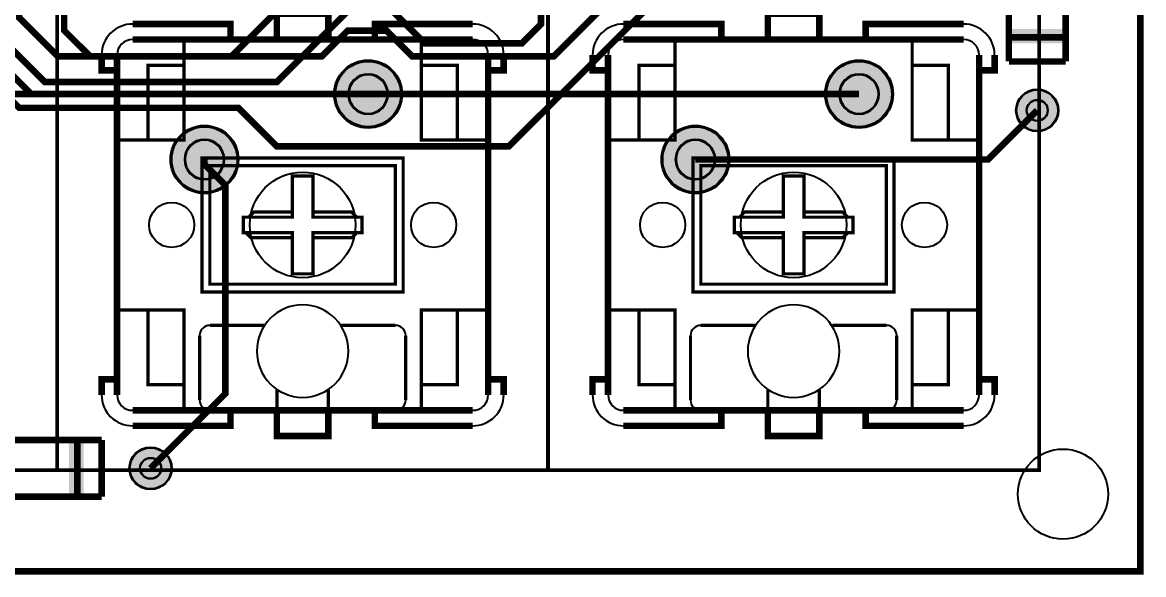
# Model space of a CAD drawing. Header units: millimetres. Extents: x -33 to 33, y -33 to 69.
# Drawn here: x -10.87 to 32.63, y -32.63 to -11.18 of the extents above; entities that cross this region are included whole.
import ezdxf

# ---------------------------------------------------------------- set-up
doc = ezdxf.new("R2010")
doc.units = ezdxf.units.MM
for name, color, linetype, true_color in [('BoardOutLine', 7, 'Continuous', 0xff00ff), ('BottomLayer', 7, 'Continuous', 0x0000ff), ('BottomSolderMaskLayer', 7, 'Continuous', 0xaa00ff), ('Document', 7, 'Continuous', 0xffffff), ('Multi-Layer', 7, 'Continuous', 0xc0c0c0), ('TopLayer', 7, 'Continuous', 0xff0000), ('TopSilkLayer', 7, 'Continuous', 0xffcc00), ('TopSolderMaskLayer', 7, 'Continuous', 0x800080)]:
    doc.layers.add(name, color=color, linetype=linetype, true_color=true_color)

msp = doc.modelspace()

# ---------------------------------------------------------------- hatches: boundary and pattern name
at = {"layer": 'BottomSolderMaskLayer'}
for points in [[(1.2192024384048497, -13.967995935991894, 1), (3.8608077216154157, -13.967995935991894, 1)], [(20.267208534417236, -13.967995935991894, 1), (22.908813817627802, -13.967995935991894, 1)], [(27.674726949453895, -14.60020320040644, 1), (29.3255270510541, -14.60020320040644, 1)], [(-5.130810261620482, -16.508001016002027, 1), (-2.4892049784099157, -16.508001016002027, 1)], [(13.91719583439179, -16.508001016002027, 1), (16.558801117602357, -16.508001016002027, 1)], [(-6.7253238506476585, -28.500127000253997, 1), (-5.074523749047454, -28.500127000253997, 1)]]:
    msp.add_hatch(color=256, dxfattribs=at).paths.add_polyline_path(points)
at = {"layer": 'Document'}
for points in [[(27.380010160020447, -11.439928879857803), (27.380010160020447, -11.99992379984758), (29.61998983997978, -11.99992379984758), (29.61998983997978, -11.439928879857803)], [(-9.060071120142197, -29.619989839979667), (-8.50007620015242, -29.619989839979667), (-8.50007620015242, -27.38001016002022), (-9.060071120142197, -27.38001016002022)]]:
    msp.add_hatch(color=256, dxfattribs=at).paths.add_polyline_path(points)
at = {"layer": 'Multi-Layer'}
for points in [[(1.2700025400050525, -13.967995935991894, 1), (3.8100076200152126, -13.967995935991894, 1)], [(20.31800863601744, -13.967995935991894, 1), (22.8580137160276, -13.967995935991894, 1)], [(27.700127000253996, -14.60020320040644, 1), (29.300127000253998, -14.60020320040644, 1)], [(-5.080010160020279, -16.508001016002027, 1), (-2.540005080010119, -16.508001016002027, 1)], [(13.967995935991993, -16.508001016002027, 1), (16.508001016002154, -16.508001016002027, 1)], [(-6.699923799847556, -28.500127000253997, 1), (-5.099923799847557, -28.500127000253997, 1)]]:
    msp.add_hatch(color=256, dxfattribs=at).paths.add_polyline_path(points)
at = {"layer": 'TopSolderMaskLayer'}
for points in [[(1.2192024384048497, -13.967995935991894, 1), (3.8608077216154157, -13.967995935991894, 1)], [(20.267208534417236, -13.967995935991894, 1), (22.908813817627802, -13.967995935991894, 1)], [(27.674726949453895, -14.60020320040644, 1), (29.3255270510541, -14.60020320040644, 1)], [(-5.130810261620482, -16.508001016002027, 1), (-2.4892049784099157, -16.508001016002027, 1)], [(13.91719583439179, -16.508001016002027, 1), (16.558801117602357, -16.508001016002027, 1)], [(-6.7253238506476585, -28.500127000253997, 1), (-5.074523749047454, -28.500127000253997, 1)]]:
    msp.add_hatch(color=256, dxfattribs=at).paths.add_polyline_path(points)

# ---------------------------------------------------------------- linework, layer by layer
at = {"layer": 'BoardOutLine', "const_width": 0.25400050800101603}
msp.add_lwpolyline([(-32.4993649987299, 65.00127000253997), (-32.4993649987299, 67.50063500126998), (32.499364998730016, 67.50063500126998), (32.499364998730016, -32.4993649987299), (-32.4993649987299, -32.4993649987299), (-32.4993649987299, 54.99872999746003), (-32.4993649987299, 65.00127000253997)], close=True, dxfattribs=at)
at = {"layer": 'BottomLayer', "const_width": 0.25400050800101603}
for points in [[(2.5400050800101326, -13.967995935991894), (-10.532004064008106, -13.967995935991894), (-13, -11.5), (-13, -2.5), (-12.5, -1.9999999999998863), (-12.5, 26.5), (-10, 29), (-10, 43.000000000000114), (4.5, 57.5)], [(7.5, 57), (-5, 44.5), (-5, 29.500000000000114), (-12, 22.5), (-12, -11.5), (-10, -13.5), (-1, -13.5), (4, -8.5), (4, -6.499999999999886), (3, -5.5), (-0.7374904749808593, -5.5), (-2.4892049784100436, -7.251714503429071)], [(8, 55.5), (0, 47.500000000000114), (0, 33), (-10.999999999999886, 22), (-10.999999999999886, -10.999999999999886), (-9.5, -12.5), (-2.759080518161113, -12.5), (2.4892049784100436, -7.251714503429071)], [(11, -4), (12.5, -4), (14, -5.5), (14, -10), (8, -16), (-1, -16), (-2.5, -14.5), (-10.999999999999886, -14.5), (-13.5, -12), (-13.5, -4.5), (-16, -1.9999999999998863), (-16, 1), (-13, 4), (-13, 15), (-16, 18), (-16, 20), (-13, 23), (-13, 27), (-14.5, 28.5), (-14.5, 32.5)], [(11, -4), (12.5, -4), (14, -5.5), (14, -10), (8, -16), (-1, -16), (-2.5, -14.5), (-10.999999999999886, -14.5), (-13.5, -12), (-13.5, -4.5), (-16, -1.9999999999998863), (-16, 1), (-13, 4), (-13, 15), (-16, 18), (-16, 20), (-13, 23)]]:
    msp.add_lwpolyline(points, dxfattribs=at)
at = {"layer": 'BottomSolderMaskLayer'}
for points in [[(2.5401371602742984, -13.187929895859813), (2.539872999745967, -13.187929895859813)], [(21.588143256286685, -13.187929895859813), (21.587879095758126, -13.187929895859813)], [(2.5401371602742984, -14.748061976123974), (2.539872999745967, -14.748061976123974)], [(21.588143256286685, -14.748061976123974), (21.587879095758126, -14.748061976123974)], [(-3.809875539751033, -15.727934975869946), (-3.8101397002793647, -15.727934975869946)], [(15.238130556261012, -15.727934975869946), (15.237866395732908, -15.727934975869946)], [(-3.809875539751033, -17.288067056134107), (-3.8101397002793647, -17.288067056134107)], [(15.238130556261012, -17.288067056134107), (15.237866395732908, -17.288067056134107)]]:
    msp.add_lwpolyline(points, close=True, dxfattribs=at)
for centre, radius in [((2.5400050800101326, -13.967995935991894), 1.320802641605283), ((21.58801117602252, -13.967995935991894), 1.320802641605283), ((28.500127000253997, -14.60020320040644), 0.8254000508001016), ((28.5, -14.600000000000023), 0.4127000254000508), ((-3.810007620015199, -16.508001016002027), 1.320802641605283), ((15.237998475997074, -16.508001016002027), 1.320802641605283), ((-5.899923799847556, -28.500127000253997), 0.8254000508001016), ((-5.900000000000091, -28.5), 0.4127000254000508)]:
    msp.add_circle(centre, radius, dxfattribs=at)
for centre, start, end in [((2.539872999745967, -13.967995935991894), 90, 270), ((2.5401371602742984, -13.967995935991894), 270, 90), ((21.587879095758126, -13.967995935991894), 90, 270), ((21.588143256286685, -13.967995935991894), 270, 90), ((-3.8101397002793647, -16.508001016002027), 90, 270), ((-3.809875539751033, -16.508001016002027), 270, 90), ((15.237866395732908, -16.508001016002027), 90, 270), ((15.238130556261012, -16.508001016002027), 270, 90)]:
    msp.add_arc(centre, 0.7800660401320801, start, end, dxfattribs=at)
at = {"layer": 'Document'}
for points, const_width in [([(-28.572999745999482, -9.523012446024836), (-9.52296164592326, -9.523012446024836), (-9.52296164592326, -28.573050546101058), (-28.572999745999482, -28.573050546101058), (-28.572999745999482, -9.523012446024836)], 0.15011430022860048), ([(-9.52499364998721, -9.523012446024836), (9.525044450088899, -9.523012446024836), (9.525044450088899, -28.573050546101058), (-9.52499364998721, -28.573050546101058), (-9.52499364998721, -9.523012446024836)], 0.15011430022860048), ([(9.52301244602495, -9.523012446024836), (28.573050546101285, -9.523012446024836), (28.573050546101285, -28.573050546101058), (9.52301244602495, -28.573050546101058), (9.52301244602495, -9.523012446024836)], 0.15011430022860048), ([(-3.8999237998475564, -16.448056896113712), (3.8999237998475564, -16.448056896113712), (3.8999237998475564, -21.647955295910606), (-3.8999237998475564, -21.647955295910606), (-3.8999237998475564, -16.448056896113712)], 0.12700025400050802), ([(15.148082296164603, -16.448056896113712), (22.947929895859716, -16.448056896113712), (22.947929895859716, -21.647955295910606), (15.148082296164603, -21.647955295910606), (15.148082296164603, -16.448056896113712)], 0.12700025400050802), ([(-3.599949199898333, -21.347980695961382), (-3.599949199898333, -16.748031496062936), (3.5999491998984468, -16.748031496062936), (3.5999491998984468, -21.347980695961382), (-3.599949199898333, -21.347980695961382)], 0.12700025400050802), ([(15.448056896113712, -21.347980695961382), (15.448056896113712, -16.748031496062936), (22.647955295910606, -16.748031496062936), (22.647955295910606, -21.347980695961382), (15.448056896113712, -21.347980695961382)], 0.12700025400050802), ([(-2.2999745999491097, -18.74803149606305), (-2.1000762001524436, -18.74803149606305), (-0.40005080010155325, -18.74803149606305), (-0.40005080010155325, -18.547879095758162), (-0.40005080010155325, -17.148082296164603), (0.40005080010155325, -17.148082296164603), (0.40005080010155325, -18.547879095758162), (0.40005080010155325, -18.74803149606305), (2.1000762001524436, -18.74803149606305), (2.2999745999492234, -18.74803149606305), (2.2999745999492234, -19.347980695961382), (2.1000762001524436, -19.347980695961382), (0.40005080010155325, -19.347980695961382), (0.40005080010155325, -19.548133096266156), (0.40005080010155325, -20.94792989585983), (-0.40005080010155325, -20.94792989585983), (-0.40005080010155325, -19.548133096266156), (-0.40005080010155325, -19.347980695961382), (-2.19989839979678, -19.347980695961382), (-2.2999745999491097, -19.347980695961382), (-2.2999745999491097, -18.74803149606305)], 0.12700025400050802), ([(16.74803149606305, -18.74803149606305), (16.947929895859943, -18.74803149606305), (18.647955295910606, -18.74803149606305), (18.647955295910606, -18.547879095758162), (18.647955295910606, -17.148082296164603), (19.448056896113712, -17.148082296164603), (19.448056896113712, -18.547879095758162), (19.448056896113712, -18.74803149606305), (21.148082296164603, -18.74803149606305), (21.34798069596127, -18.74803149606305), (21.34798069596127, -19.347980695961382), (21.148082296164603, -19.347980695961382), (19.448056896113712, -19.347980695961382), (19.448056896113712, -19.548133096266156), (19.448056896113712, -20.94792989585983), (18.647955295910606, -20.94792989585983), (18.647955295910606, -19.548133096266156), (18.647955295910606, -19.347980695961382), (16.848107696215493, -19.347980695961382), (16.74803149606305, -19.347980695961382), (16.74803149606305, -18.74803149606305)], 0.12700025400050802)]:
    msp.add_lwpolyline(points, close=True, dxfattribs=dict(at, const_width=const_width))
at = {"layer": 'Document', "const_width": 0.12700025400050802}
for points in [[(-7.19989839979678, -15.748031496062936), (-6, -15.748031496062936), (-4.599949199898447, -15.748031496062936), (-4.599949199898447, -12.84810769621538), (-4.599949199898447, -11.84810769621538)], [(4.599949199898447, -11.84810769621538), (4.599949199898447, -12.84810769621538), (4.599949199898447, -15.748031496062936), (6, -15.748031496062936), (7.1998983997968935, -15.748031496062936)], [(11.848107696215493, -15.748031496062936), (13.048006096012159, -15.748031496062936), (14.44805689611394, -15.748031496062936), (14.44805689611394, -12.84810769621538), (14.44805689611394, -11.84810769621538)], [(23.647955295910606, -11.84810769621538), (23.647955295910606, -12.84810769621538), (23.647955295910606, -15.748031496062936), (25.04800609601216, -15.748031496062936), (26.247904495809053, -15.748031496062936)], [(-6, -15.748031496062936), (-6, -12.84810769621538), (-4.599949199898447, -12.84810769621538)], [(6, -15.748031496062936), (6, -12.84810769621538), (4.599949199898447, -12.84810769621538)], [(13.048006096012159, -15.748031496062936), (13.048006096012159, -12.84810769621538), (14.44805689611394, -12.84810769621538)], [(25.04800609601216, -15.748031496062936), (25.04800609601216, -12.84810769621538), (23.647955295910606, -12.84810769621538)], [(-2.1000762001524436, -18.74803149606305), (-1.8999237998475564, -18.547879095758162), (-0.40005080010155325, -18.547879095758162)], [(0.40005080010155325, -18.547879095758162), (1.8999237998476701, -18.547879095758162), (2.1000762001524436, -18.74803149606305)], [(16.947929895859943, -18.74803149606305), (17.148082296164603, -18.547879095758162), (18.647955295910606, -18.547879095758162)], [(19.448056896113712, -18.547879095758162), (20.947929895859716, -18.547879095758162), (21.148082296164603, -18.74803149606305)], [(-2.19989839979678, -19.347980695961382), (-1.9999999999998863, -19.548133096266156), (-0.40005080010155325, -19.548133096266156)], [(0.40005080010155325, -19.548133096266156), (1.8999237998476701, -19.548133096266156), (2.1000762001524436, -19.347980695961382)], [(16.848107696215493, -19.347980695961382), (17.04800609601216, -19.548133096266156), (18.647955295910606, -19.548133096266156)], [(19.448056896113712, -19.548133096266156), (20.947929895859716, -19.548133096266156), (21.148082296164603, -19.347980695961382)], [(-7.19989839979678, -22.347980695961382), (-6, -22.347980695961382)], [(-4.599949199898447, -26.247904495809053), (-4.599949199898447, -25.24790449580894), (-4.599949199898447, -22.347980695961382), (-6, -22.347980695961382), (-6, -25.24790449580894), (-4.599949199898447, -25.24790449580894)], [(6, -22.347980695961382), (6, -25.24790449580894), (4.599949199898447, -25.24790449580894), (4.599949199898447, -22.347980695961382), (6, -22.347980695961382), (7.1998983997968935, -22.347980695961382)], [(11.848107696215493, -22.347980695961382), (13.048006096012159, -22.347980695961382)], [(14.44805689611394, -26.247904495809053), (14.44805689611394, -25.24790449580894), (14.44805689611394, -22.347980695961382), (13.048006096012159, -22.347980695961382), (13.048006096012159, -25.24790449580894), (14.44805689611394, -25.24790449580894)], [(25.04800609601216, -22.347980695961382), (25.04800609601216, -25.24790449580894), (23.647955295910606, -25.24790449580894), (23.647955295910606, -22.347980695961382), (25.04800609601216, -22.347980695961382), (26.247904495809053, -22.347980695961382)], [(-1.5001270002539968, -22.94792989585983), (-3.599949199898333, -22.94792989585983)], [(3.5999491998984468, -22.94792989585983), (1.5001270002539968, -22.94792989585983)], [(17.547879095758162, -22.94792989585983), (15.448056896113712, -22.94792989585983)], [(22.647955295910606, -22.94792989585983), (20.548133096266156, -22.94792989585983)], [(-4, -23.347980695961382), (-4, -25.84810769621538)], [(4, -23.347980695961382), (4, -25.84810769621538)], [(15.048006096012159, -23.347980695961382), (15.048006096012159, -25.84810769621538)], [(23.04800609601216, -23.347980695961382), (23.04800609601216, -25.84810769621538)], [(4.599949199898447, -26.247904495809053), (4.599949199898447, -25.24790449580894)], [(23.647955295910606, -26.247904495809053), (23.647955295910606, -25.24790449580894)], [(-1, -26.247904495809053), (-1, -25.448056896113712)], [(1, -25.448056896113712), (1, -26.247904495809053)], [(18.04800609601216, -26.247904495809053), (18.04800609601216, -25.448056896113712)], [(20.04800609601216, -25.448056896113712), (20.04800609601216, -26.247904495809053)]]:
    msp.add_lwpolyline(points, dxfattribs=at)
at = {"layer": 'Document'}
for centre, radius, start, end in [((0.02138248329686121, -23.948056896113826), 1.8001016002032006, 90.68060317299759, 269.3193968270023), ((-0.02138248329686121, -23.948056896113826), 1.8001016002032006, 270.6806031729977, 89.31939682700241), ((19.069388579309134, -23.948056896113826), 1.8001016002032006, 90.68060317299759, 269.3193968270023), ((19.02662361271541, -23.948056896113826), 1.8001016002032006, 270.6806031729977, 89.31939682700241), ((-3.5999491998984468, -23.347980695961382), 0.40005080010160027, 90, 179.99999999999338), ((3.5999491998984468, -23.347980695961382), 0.40005080010160027, 0, 90), ((15.448056896113712, -23.347980695961382), 0.40005080010160027, 90, 179.99999999999338), ((22.64795529591038, -23.347980695961382), 0.40005080010160027, 0, 90), ((-3.599949280533565, -25.8478536957075), 0.40005080010160027, 180.0363782751425, 270), ((3.599949280533565, -25.8478536957075), 0.40005080010160027, 270, 359.96362172485277), ((15.448056815478822, -25.8478536957075), 0.40005080010160027, 180.0363782751425, 270), ((22.647955376545724, -25.8478536957075), 0.40005080010160027, 270, 359.9636217248528)]:
    msp.add_arc(centre, radius, start, end, dxfattribs=at)
at = {"layer": 'Multi-Layer'}
for points in [[(2.540132080264243, -13.217932435864894), (2.5398780797561358, -13.217932435864894)], [(21.588138176276516, -13.217932435864894), (21.587884175768295, -13.217932435864894)], [(2.540132080264243, -14.718059436118894), (2.5398780797561358, -14.718059436118894)], [(21.588138176276516, -14.718059436118894), (21.587884175768295, -14.718059436118894)], [(-3.809880619761202, -15.757937515875026), (-3.8101346202691957, -15.757937515875026)], [(15.238125476250843, -15.757937515875026), (15.237871475743077, -15.757937515875026)], [(-3.809880619761202, -17.25806451612903), (-3.8101346202691957, -17.25806451612903)], [(15.238125476250843, -17.25806451612903), (15.237871475743077, -17.25806451612903)]]:
    msp.add_lwpolyline(points, close=True, dxfattribs=at)
for centre, radius in [((2.5400050800101326, -13.967995935991894), 1.27000254000508), ((21.58801117602252, -13.967995935991894), 1.27000254000508), ((28.500127000253997, -14.60020320040644), 0.8), ((28.5, -14.600000000000023), 0.4), ((-3.810007620015199, -16.508001016002027), 1.27000254000508), ((15.237998475997074, -16.508001016002027), 1.27000254000508), ((0, -19.048006096012273), 2.0500381000762005), ((19.04800609601216, -19.048006096012273), 2.0500381000762005), ((-5.080010160020265, -19.048006096012273), 0.8750063500127001), ((5.080010160020265, -19.048006096012273), 0.8750063500127001), ((13.967995935991894, -19.048006096012273), 0.8750063500127001), ((24.12801625603265, -19.048006096012273), 0.8750063500127001), ((-5.899923799847556, -28.500127000253997), 0.8), ((29.5, -29.5), 1.7500127000254002), ((-5.900000000000091, -28.5), 0.4)]:
    msp.add_circle(centre, radius, dxfattribs=at)
for centre, start, end in [((2.5398780797561358, -13.967995935991894), 90, 270), ((2.540132080264243, -13.967995935991894), 270, 90), ((21.587884175768295, -13.967995935991894), 90, 270), ((21.588138176276516, -13.967995935991894), 270, 90), ((-3.8101346202691957, -16.508001016002027), 90, 270), ((-3.809880619761202, -16.508001016002027), 270, 90), ((15.237871475743077, -16.508001016002027), 90, 270), ((15.238125476250843, -16.508001016002027), 270, 90)]:
    msp.add_arc(centre, 0.7500635001270003, start, end, dxfattribs=at)
at = {"layer": 'TopLayer', "const_width": 0.25400050800101603}
for points in [[(9.250698501396982, 10.29972059944123), (11.69926339852691, 10.29972059944123), (12.499364998730016, 9.49961899923801), (12.499364998730016, -9.751079502158973), (9.751079502158973, -12.499364998730016), (4.249428498857014, -12.499364998730016), (3.2512065024129697, -11.501143002286085), (1.7500635001269984, -11.501143002286085), (0.7493014986030175, -12.499364998730016), (-8.249936499873002, -12.499364998730016), (-9.250698501396982, -11.501143002286085), (-9.250698501396982, -10.29972059944123)], [(0, -7.251714503429071), (4.748285496571043, -12), (8.5, -12), (9.249936499873002, -11.250063500126998), (9.249936499873002, -10.299974599949223)], [(-16.508001016002027, -13.967995935991894), (2.5400050800101326, -13.967995935991894)], [(2.5400050800101326, -13.967995935991894), (21.58801117602252, -13.967995935991894)], [(15.237998475997074, -16.508001016002027), (26.592075184150417, -16.508001016002027), (28.5, -14.600076200152444)], [(-3.810007620015199, -16.508001016002027), (-3.810007620015199, -16.6899923799848), (-3, -17.5), (-3, -25.60020320040644), (-5.899923799847556, -28.500127000253997)]]:
    msp.add_lwpolyline(points, dxfattribs=at)
at = {"layer": 'TopSilkLayer', "const_width": 0.25400050800101603}
for points in [[(27.40000000000009, -12.699999999999932), (27.40000000000009, -8.299999999999955)], [(29.600000000000136, -12.699999999999932), (29.600000000000136, -8.299999999999955)], [(-2.8001016002031065, -11.84810769621538), (-1, -11.84810769621538), (-1, -10.84810769621538), (1, -10.84810769621538), (1, -11.84810769621538), (2.80010160020322, -11.84810769621538), (2.80010160020322, -11.247904495808939), (6.599949199898447, -11.247904495808939)], [(16.247904495809053, -11.84810769621538), (18.04800609601216, -11.84810769621538), (18.04800609601216, -10.84810769621538), (20.04800609601216, -10.84810769621538), (20.04800609601216, -11.84810769621538), (21.848107696215266, -11.84810769621538), (21.848107696215266, -11.247904495808939), (25.647955295910606, -11.247904495808939)], [(-6.599949199898333, -11.247904495808939), (-2.8001016002031065, -11.247904495808939), (-2.8001016002031065, -11.84810769621538), (-6.599949199898333, -11.84810769621538)], [(12.448056896113712, -11.247904495808939), (16.247904495809053, -11.247904495808939), (16.247904495809053, -11.84810769621538), (12.448056896113712, -11.84810769621538)], [(-1, -11.84810769621538), (1, -11.84810769621538)], [(2.80010160020322, -11.84810769621538), (6.599949199898447, -11.84810769621538)], [(18.04800609601216, -11.84810769621538), (20.04800609601216, -11.84810769621538)], [(21.848107696215266, -11.84810769621538), (25.647955295910606, -11.84810769621538)], [(27.40000000000009, -11.760604521209075), (29.600000000000136, -11.760604521209075)], [(-7.19989839979678, -25.04800609601216), (-7.19989839979678, -13.048006096012159), (-7.8001016002031065, -13.048006096012159), (-7.8001016002031065, -12.448056896113712)], [(-7.19989839979678, -13.048006096012159), (-7.19989839979678, -12.448056896113712)], [(7.8001016002031065, -12.448056896113712), (7.8001016002031065, -13.048006096012159), (7.1998983997968935, -13.048006096012159), (7.1998983997968935, -12.448056896113712)], [(11.848107696215493, -25.04800609601216), (11.848107696215493, -13.048006096012159), (11.247904495809053, -13.048006096012159), (11.247904495809053, -12.448056896113712)], [(11.848107696215493, -13.048006096012159), (11.848107696215493, -12.448056896113712)], [(26.848107696215493, -12.448056896113712), (26.848107696215493, -13.048006096012159), (26.247904495809053, -13.048006096012159), (26.247904495809053, -12.448056896113712)], [(27.40000000000009, -12.699999999999932), (29.600000000000136, -12.699999999999932)], [(7.1998983997968935, -13.048006096012159), (7.1998983997968935, -25.04800609601216), (7.8001016002031065, -25.04800609601216), (7.8001016002031065, -25.647955295910606)], [(26.247904495809053, -13.048006096012159), (26.247904495809053, -25.04800609601216), (26.848107696215493, -25.04800609601216), (26.848107696215493, -25.647955295910606)], [(-7.8001016002031065, -25.647955295910606), (-7.8001016002031065, -25.04800609601216), (-7.19989839979678, -25.04800609601216), (-7.19989839979678, -25.647955295910606)], [(7.1998983997968935, -25.04800609601216), (7.1998983997968935, -25.647955295910606)], [(11.247904495809053, -25.647955295910606), (11.247904495809053, -25.04800609601216), (11.848107696215493, -25.04800609601216), (11.848107696215493, -25.647955295910606)], [(26.247904495809053, -25.04800609601216), (26.247904495809053, -25.647955295910606)], [(2.80010160020322, -26.247904495809053), (1, -26.247904495809053), (1, -27.247904495809053), (-1, -27.247904495809053), (-1, -26.247904495809053), (-2.8001016002031065, -26.247904495809053), (-2.8001016002031065, -26.84810769621538), (-6.599949199898333, -26.84810769621538)], [(-2.8001016002031065, -26.247904495809053), (-6.599949199898333, -26.247904495809053)], [(1, -26.247904495809053), (-1, -26.247904495809053)], [(6.599949199898447, -26.84810769621538), (2.80010160020322, -26.84810769621538), (2.80010160020322, -26.247904495809053), (6.599949199898447, -26.247904495809053)], [(21.848107696215266, -26.247904495809053), (20.04800609601216, -26.247904495809053), (20.04800609601216, -27.247904495809053), (18.04800609601216, -27.247904495809053), (18.04800609601216, -26.247904495809053), (16.247904495809053, -26.247904495809053), (16.247904495809053, -26.84810769621538), (12.448056896113712, -26.84810769621538)], [(16.247904495809053, -26.247904495809053), (12.448056896113712, -26.247904495809053)], [(20.04800609601216, -26.247904495809053), (18.04800609601216, -26.247904495809053)], [(25.647955295910606, -26.84810769621538), (21.848107696215266, -26.84810769621538), (21.848107696215266, -26.247904495809053), (25.647955295910606, -26.247904495809053)], [(-7.7999999999999545, -27.399999999999977), (-12.199999999999932, -27.399999999999977)], [(-8.739395478790925, -29.59999999999991), (-8.739395478790925, -27.399999999999977)], [(-7.7999999999999545, -29.59999999999991), (-7.7999999999999545, -27.399999999999977)], [(-7.7999999999999545, -29.59999999999991), (-12.199999999999932, -29.59999999999991)]]:
    msp.add_lwpolyline(points, dxfattribs=at)
at = {"layer": 'TopSilkLayer'}
for centre, radius, start, end in [((-6.600203227295992, -12.44780286871594), 1.1998983997967998, 90, 180.01212994190283), ((6.600203227296106, -12.44780286871594), 1.1998983997967998, 359.987870058109, 90), ((12.447802868716053, -12.44780286871594), 1.1998983997967998, 90, 180.01212994190283), ((25.648209323308492, -12.44780286871594), 1.1998983997967998, 359.987870058109, 90), ((-6.599949199898333, -12.448056896113826), 0.5999491998983999, 90, 179.99999999999093), ((6.599949199898447, -12.448056896113826), 0.5999491998983999, 0, 90), ((12.44805689611394, -12.448056896113826), 0.5999491998983999, 90, 179.99999999999088), ((25.647955295910606, -12.448056896113826), 0.5999491998983999, 0, 90), ((-6.600203227295992, -25.648209323308265), 1.1998983997967998, 179.98787005810902, 270), ((-6.599949199898333, -25.647955295910606), 0.5999491998983999, 180, 270), ((6.599949199898447, -25.647955295910606), 0.5999491998983999, 270, 0), ((6.600203227296106, -25.648209323308265), 1.1998983997967998, 270, 0.012129941902799146), ((12.447802868716053, -25.648209323308265), 1.1998983997967998, 179.98787005810902, 270), ((12.44805689611394, -25.647955295910606), 0.5999491998983999, 180, 270), ((25.647955295910606, -25.647955295910606), 0.5999491998983999, 270, 0), ((25.648209323308492, -25.648209323308265), 1.1998983997967998, 270, 0.01212994190285599)]:
    msp.add_arc(centre, radius, start, end, dxfattribs=at)
at = {"layer": 'TopSolderMaskLayer'}
for points in [[(2.5401371602742984, -13.187929895859813), (2.539872999745967, -13.187929895859813)], [(21.588143256286685, -13.187929895859813), (21.587879095758126, -13.187929895859813)], [(2.5401371602742984, -14.748061976123974), (2.539872999745967, -14.748061976123974)], [(21.588143256286685, -14.748061976123974), (21.587879095758126, -14.748061976123974)], [(-3.809875539751033, -15.727934975869946), (-3.8101397002793647, -15.727934975869946)], [(15.238130556261012, -15.727934975869946), (15.237866395732908, -15.727934975869946)], [(-3.809875539751033, -17.288067056134107), (-3.8101397002793647, -17.288067056134107)], [(15.238130556261012, -17.288067056134107), (15.237866395732908, -17.288067056134107)]]:
    msp.add_lwpolyline(points, close=True, dxfattribs=at)
for centre, radius in [((2.5400050800101326, -13.967995935991894), 1.320802641605283), ((21.58801117602252, -13.967995935991894), 1.320802641605283), ((28.500127000253997, -14.60020320040644), 0.8254000508001016), ((28.5, -14.600000000000023), 0.4127000254000508), ((-3.810007620015199, -16.508001016002027), 1.320802641605283), ((15.237998475997074, -16.508001016002027), 1.320802641605283), ((-5.899923799847556, -28.500127000253997), 0.8254000508001016), ((-5.900000000000091, -28.5), 0.4127000254000508)]:
    msp.add_circle(centre, radius, dxfattribs=at)
for centre, start, end in [((2.539872999745967, -13.967995935991894), 90, 270), ((2.5401371602742984, -13.967995935991894), 270, 90), ((21.587879095758126, -13.967995935991894), 90, 270), ((21.588143256286685, -13.967995935991894), 270, 90), ((-3.8101397002793647, -16.508001016002027), 90, 270), ((-3.809875539751033, -16.508001016002027), 270, 90), ((15.237866395732908, -16.508001016002027), 90, 270), ((15.238130556261012, -16.508001016002027), 270, 90)]:
    msp.add_arc(centre, 0.7800660401320801, start, end, dxfattribs=at)

doc.saveas('drawing.dxf')
